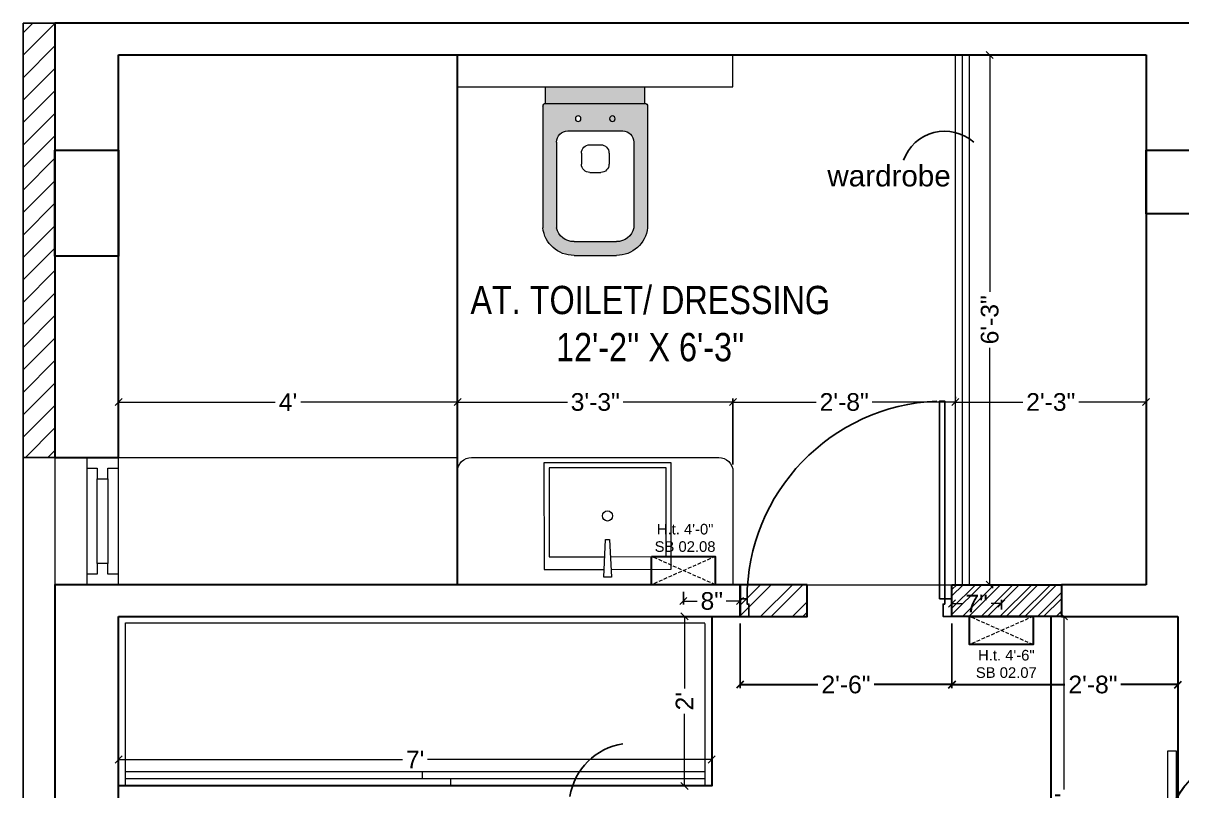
# Model space of a CAD drawing. Header units: millimetres. Extents: x 56222 to 3066687, y -650199 to -121287.
# Drawn here: x 148460.3 to 148624.4, y -177185.2 to -177076.5 of the extents above; entities that cross this region are included whole.
import ezdxf

# ---------------------------------------------------------------- set-up
doc = ezdxf.new("R2010")
doc.units = ezdxf.units.MM
doc.header["$MEASUREMENT"] = 0
doc.header["$PDMODE"] = 35
doc.linetypes.add('DASHED', pattern=[0.75, 0.5, -0.25])
doc.linetypes.add('DASHED2', pattern=[0.375, 0.25, -0.125])
doc.layers.get('Defpoints').update_dxf_attribs({"color": 220})
doc.layers.add('AR DOOR', color=40, linetype='Continuous')
doc.layers.add('AR ELE-5', color=134, linetype='Continuous')
for name, color, linetype, lineweight in [('COLUMN', 1, 'Continuous', 30), ('dim05', 1, 'Continuous', 13), ('el', 7, 'Continuous', 20), ('ELEC-wires', 1, 'DASHED2', 13), ('Electrical', 84, 'Continuous', 30), ('ELEVATION ( SPIRAL STAIR )', 250, 'Continuous', 9), ('FIRST FLOOR', 7, 'Continuous', 9), ('FIRST FLOOR ( DW_RAIL )', 7, 'Continuous', 9), ('FIRST FLOOR ( TEXT )', 7, 'Continuous', 9), ('FIRST FLOOR_( PLine )_', 251, 'Continuous', 30), ('FURNITURE', 32, 'Continuous', 9), ('GROUND FLOOR  ( DIM )', 7, 'Continuous', 9), ('GROUND FLOOR  ( PLINE )', 251, 'Continuous', 30), ('Labelling', 1, 'Continuous', 25), ('wall', 7, 'Continuous', 30), ('XX~SLAB ( BEAM )~ ( DIM )', 7, 'Continuous', 9)]:
    doc.layers.add(name, color=color, linetype=linetype, lineweight=lineweight)
doc.layers.add('XX~SLAB ( PLINE )', color=251, linetype='Continuous', plot=False)
doc.styles.add('Arial', font='arial.ttf')
doc.styles.add('KATHA', font='swissc.ttf')
doc.styles.get("Standard").update_dxf_attribs({"font": 'arial.ttf', "height": 6})
doc.styles.add('style4', font='ARIALN.TTF')
doc.dimstyles.new('ISO-25', dxfattribs={"dimtxt": 2.5, "dimasz": 1, "dimexe": 0.5, "dimexo": 1, "dimtad": 0, "dimdec": 1, "dimlunit": 4, "dimtxsty": 'Standard', "dimblk": 'OBLIQUE', "dimcen": 2.5, "dimclrd": 1, "dimclre": 1, "dimclrt": 5, "dimadec": 0, "dimazin": 0, "dimtfac": 1, "dimtdec": 1, "dimtmove": 0, "dimatfit": 3, "dimfxl": 1, "dimlwd": -1, "dimarcsym": 0})

# ---------------------------------------------------------------- blocks, each defined once
blk = doc.blocks.new('*U255')
for points in [[(0, 0), (0, 1120), (-30, 1120), (-30, 0)], [(40, 0), (0, 0), (0, -30), (-10, -30), (-10, -100), (40, -100)], [(-1160, 0), (-1120, 0), (-1120, -30), (-1110, -30), (-1110, -100), (-1160, -100)]]:
    blk.add_lwpolyline(points, close=True)
at = {"layer": 'AR ELE-5', "linetype": 'ByBlock', "ltscale": 15}
blk.add_arc((1.6, -0.7), 1121.6, 92.37301, 179.96526, dxfattribs=at)
blk = doc.blocks.new('_Oblique')
at = {"layer": 'wall', "color": 0, "lineweight": -2}
blk.add_line((-0.5, -0.5), (0.5, 0.5), dxfattribs=at)
blk = doc.blocks.new('*D450')
at = {"layer": 'Defpoints', "color": 0, "transparency": 16777216}
for p in [(148607.7, -177160.54), (148616.35, -177160.54), (148616.35, -177217.54)]:
    blk.add_point(p, dxfattribs=at)
at = {"layer": 'dim05', "color": 1, "linetype": 'Continuous', "lineweight": -2, "transparency": 16777216}
for p, q in [((148615.35, -177160.54), (148607.2, -177160.54)), ((148615.35, -177217.54), (148607.2, -177217.54))]:
    blk.add_line(p, q, dxfattribs=at)
at = {"layer": 'dim05', "color": 1, "linetype": 'Continuous', "transparency": 16777216}
for p, q in [((148607.7, -177160.54), (148607.7, -177185.04)), ((148607.7, -177217.54), (148607.7, -177193.04))]:
    blk.add_line(p, q, dxfattribs=at)
at = {"layer": 'dim05', "color": 1, "transparency": 16777216}
for p, rotation in [((148607.7, -177160.54), 90), ((148607.7, -177217.54), 270)]:
    blk.add_blockref('_Oblique', p, dxfattribs=dict(at, rotation=rotation))
at = {"layer": 'dim05', "color": 5, "lineweight": 25, "transparency": 16777216, "insert": (148607.7, -177189.04), "char_height": 2.5, "attachment_point": 5, "rotation": 90, "style": 'Arial'}
blk.add_mtext('4\'-9"', dxfattribs=at)
blk = doc.blocks.new('*D452')
at = {"layer": 'Defpoints', "color": 0, "transparency": 16777216}
for p in [(148473.85, -177179.4), (148557.85, -177179.4), (148557.85, -177180.79)]:
    blk.add_point(p, dxfattribs=at)
at = {"layer": 'dim05', "color": 1, "linetype": 'Continuous', "lineweight": -2, "transparency": 16777216}
for p, q in [((148473.85, -177180.4), (148473.85, -177181.29)), ((148557.85, -177180.4), (148557.85, -177181.29))]:
    blk.add_line(p, q, dxfattribs=at)
at = {"layer": 'dim05', "color": 1, "linetype": 'Continuous', "transparency": 16777216}
for p, q in [((148473.85, -177180.79), (148514.08, -177180.79)), ((148557.85, -177180.79), (148517.61, -177180.79))]:
    blk.add_line(p, q, dxfattribs=at)
at = {"layer": 'dim05', "color": 1, "transparency": 16777216, "rotation": 180}
blk.add_blockref('_Oblique', (148473.85, -177180.79), dxfattribs=at)
at = {"layer": 'dim05', "color": 1, "transparency": 16777216}
blk.add_blockref('_Oblique', (148557.85, -177180.79), dxfattribs=at)
at = {"layer": 'dim05', "color": 5, "lineweight": 25, "transparency": 16777216, "insert": (148515.85, -177180.79), "char_height": 2.5, "attachment_point": 5, "style": 'Arial'}
blk.add_mtext("7'", dxfattribs=at)
blk = doc.blocks.new('*D453')
at = {"layer": 'Defpoints', "color": 0, "transparency": 16777216}
for p in [(148553.67, -177160.54), (148553.99, -177160.54), (148553.67, -177184.54)]:
    blk.add_point(p, dxfattribs=at)
at = {"layer": 'dim05', "color": 1, "linetype": 'Continuous', "transparency": 16777216}
for p, q in [((148553.99, -177160.54), (148553.99, -177170.75)), ((148553.99, -177184.54), (148553.99, -177174.34))]:
    blk.add_line(p, q, dxfattribs=at)
at = {"layer": 'dim05', "color": 1, "linetype": 'Continuous', "lineweight": -2, "transparency": 16777216}
for p, q in [((148554.67, -177160.54), (148554.49, -177160.54)), ((148554.67, -177184.54), (148554.49, -177184.54))]:
    blk.add_line(p, q, dxfattribs=at)
at = {"layer": 'dim05', "color": 1, "transparency": 16777216}
for p, rotation in [((148553.99, -177160.54), 90), ((148553.99, -177184.54), 270)]:
    blk.add_blockref('_Oblique', p, dxfattribs=dict(at, rotation=rotation))
at = {"layer": 'dim05', "color": 5, "lineweight": 25, "transparency": 16777216, "insert": (148553.99, -177172.54), "char_height": 2.5, "attachment_point": 5, "rotation": 90, "style": 'Arial'}
blk.add_mtext("2'", dxfattribs=at)
blk = doc.blocks.new('A$C3EC62B37')
at = {"layer": 'FURNITURE', "lineweight": 30, "ltscale": 0.25, "true_color": 0xffffff}
h = blk.add_hatch(color=7, dxfattribs=at)
h.dxf.hatch_style = 1
h.paths.add_polyline_path([(-12.22, 0), (-12.22, 2.35), (-26.26, 2.35), (-26.26, 0)])
h.paths.add_polyline_path([(-26.26, 2.35), (-12.22, 2.35, 0.414214), (-11.83, 2.74), (-11.83, 19.96, 0.388639), (-16.24, 23.87), (-22.38, 23.87, 0.379499), (-26.65, 19.96), (-26.65, 2.74, 0.414214)])
h.paths.add_polyline_path([(-15.35, 6.26), (-23.13, 6.26, -0.414214), (-24.7, 7.83), (-24.7, 19.96, -0.349567), (-22.37, 21.91), (-16.24, 21.91, -0.364948), (-13.78, 19.96), (-13.78, 7.83, -0.414214)], flags=16)
h.paths.add_polyline_path([(-18.46, 8.22), (-20.02, 8.22, -0.414214), (-21.2, 9.39), (-21.2, 10.96, -0.414214), (-20.02, 12.13), (-18.46, 12.13, -0.414214), (-17.28, 10.96), (-17.28, 9.39, -0.414214)], flags=0)
h.paths.add_polyline_path([(-22.06, 4.53, -1), (-21.27, 4.53, -1)], flags=16)
at = {"layer": 'FURNITURE', "color": 0, "linetype": 'ByBlock', "lineweight": -2}
for p, q in [((-22.24, 23.87), (-16.24, 23.87)), ((-22.24, 21.91), (-16.24, 21.91)), ((-26.65, 2.74), (-26.65, 19.96)), ((-24.7, 7.83), (-24.7, 19.96)), ((-13.78, 7.83), (-13.78, 19.96)), ((-11.83, 2.74), (-11.83, 19.96)), ((-20.02, 12.13), (-18.46, 12.13)), ((-21.2, 9.39), (-21.2, 10.96)), ((-17.28, 9.39), (-17.28, 10.96)), ((-20.02, 8.22), (-18.46, 8.22)), ((-23.13, 6.26), (-15.35, 6.26)), ((-26.26, 2.35), (-12.22, 2.35)), ((-26.26, 2.35), (-26.26, 0)), ((-12.22, 2.35), (-12.22, 0)), ((-26.26, 0), (-12.22, 0)), ((-26.26, 0), (-12.22, 0))]:
    blk.add_line(p, q, dxfattribs=at)
for centre in [(-21.66, 4.53), (-16.81, 4.53)]:
    blk.add_circle(centre, 0.391, dxfattribs=at)
for centre, radius, start, end in [((-22.31, 19.5), 4.37, 89.0873, 174.0395), ((-16.17, 19.5), 4.37, 5.9605, 90.9127), ((-22.31, 19.48), 2.44, 88.437, 168.6348), ((-16.17, 19.48), 2.44, 11.3652, 91.563), ((-20.02, 10.96), 1.17, 90, 180), ((-18.46, 10.96), 1.17, 0, 90), ((-20.02, 9.39), 1.17, 180, 270), ((-18.46, 9.39), 1.17, 270, 0), ((-23.13, 7.83), 1.57, 180, 270), ((-15.35, 7.83), 1.57, 270, 0), ((-26.26, 2.74), 0.391, 180, 270), ((-12.22, 2.74), 0.391, 270, 0)]:
    blk.add_arc(centre, radius, start, end, dxfattribs=at)
blk = doc.blocks.new('*D465')
at = {"layer": 'Defpoints', "color": 0, "transparency": 16777216}
for p in [(148521.85, -177127.48), (148560.85, -177130.19), (148560.85, -177140.04)]:
    blk.add_point(p, dxfattribs=at)
at = {"layer": 'dim05', "color": 1, "linetype": 'Continuous', "lineweight": -2, "transparency": 16777216}
for p, q in [((148521.85, -177128.48), (148521.85, -177130.69)), ((148560.85, -177139.04), (148560.85, -177129.69))]:
    blk.add_line(p, q, dxfattribs=at)
at = {"layer": 'dim05', "color": 1, "linetype": 'Continuous', "transparency": 16777216}
for p, q in [((148521.85, -177130.19), (148537.4, -177130.19)), ((148560.85, -177130.19), (148545.29, -177130.19))]:
    blk.add_line(p, q, dxfattribs=at)
at = {"layer": 'dim05', "color": 1, "transparency": 16777216, "rotation": 180}
blk.add_blockref('_Oblique', (148521.85, -177130.19), dxfattribs=at)
at = {"layer": 'dim05', "color": 1, "transparency": 16777216}
blk.add_blockref('_Oblique', (148560.85, -177130.19), dxfattribs=at)
at = {"layer": 'dim05', "color": 5, "lineweight": 25, "transparency": 16777216, "insert": (148541.35, -177130.19), "char_height": 2.5, "attachment_point": 5, "style": 'Arial'}
blk.add_mtext('3\'-3"', dxfattribs=at)
blk = doc.blocks.new('*D466')
at = {"layer": 'Defpoints', "color": 0, "transparency": 16777216}
for p in [(148592.35, -177130.19), (148592.35, -177130.45), (148560.85, -177140.04)]:
    blk.add_point(p, dxfattribs=at)
at = {"layer": 'dim05', "color": 1, "linetype": 'Continuous', "lineweight": -2, "transparency": 16777216}
for p, q in [((148560.85, -177139.04), (148560.85, -177129.69)), ((148592.35, -177129.45), (148592.35, -177129.69))]:
    blk.add_line(p, q, dxfattribs=at)
at = {"layer": 'dim05', "color": 1, "linetype": 'Continuous', "transparency": 16777216}
for p, q in [((148560.85, -177130.19), (148572.63, -177130.19)), ((148592.35, -177130.19), (148580.57, -177130.19))]:
    blk.add_line(p, q, dxfattribs=at)
at = {"layer": 'dim05', "color": 1, "transparency": 16777216, "rotation": 180}
blk.add_blockref('_Oblique', (148560.85, -177130.19), dxfattribs=at)
at = {"layer": 'dim05', "color": 1, "transparency": 16777216}
blk.add_blockref('_Oblique', (148592.35, -177130.19), dxfattribs=at)
at = {"layer": 'dim05', "color": 5, "lineweight": 25, "transparency": 16777216, "insert": (148576.6, -177130.19), "char_height": 2.5, "attachment_point": 5, "style": 'Arial'}
blk.add_mtext('2\'-8"', dxfattribs=at)
blk = doc.blocks.new('*D467')
at = {"layer": 'Defpoints', "color": 0, "transparency": 16777216}
for p in [(148592.35, -177130.45), (148619.35, -177130.19), (148619.35, -177130.45)]:
    blk.add_point(p, dxfattribs=at)
at = {"layer": 'dim05', "color": 1, "linetype": 'Continuous', "lineweight": -2, "transparency": 16777216}
for p, q in [((148592.35, -177129.45), (148592.35, -177129.69)), ((148619.35, -177129.45), (148619.35, -177129.69))]:
    blk.add_line(p, q, dxfattribs=at)
at = {"layer": 'dim05', "color": 1, "linetype": 'Continuous', "transparency": 16777216}
for p, q in [((148592.35, -177130.19), (148601.88, -177130.19)), ((148619.35, -177130.19), (148609.82, -177130.19))]:
    blk.add_line(p, q, dxfattribs=at)
at = {"layer": 'dim05', "color": 1, "transparency": 16777216, "rotation": 180}
blk.add_blockref('_Oblique', (148592.35, -177130.19), dxfattribs=at)
at = {"layer": 'dim05', "color": 1, "transparency": 16777216}
blk.add_blockref('_Oblique', (148619.35, -177130.19), dxfattribs=at)
at = {"layer": 'dim05', "color": 5, "lineweight": 25, "transparency": 16777216, "insert": (148605.85, -177130.19), "char_height": 2.5, "attachment_point": 5, "style": 'Arial'}
blk.add_mtext('2\'-3"', dxfattribs=at)
blk = doc.blocks.new('*D468')
at = {"layer": 'Defpoints', "color": 0, "transparency": 16777216}
for p in [(148597.21, -177081.04), (148598.48, -177081.04), (148598.1, -177156.04)]:
    blk.add_point(p, dxfattribs=at)
at = {"layer": 'dim05', "color": 1, "linetype": 'Continuous', "lineweight": -2, "transparency": 16777216}
for p, q in [((148597.48, -177081.04), (148596.71, -177081.04)), ((148597.1, -177156.04), (148596.71, -177156.04))]:
    blk.add_line(p, q, dxfattribs=at)
at = {"layer": 'dim05', "color": 1, "linetype": 'Continuous', "transparency": 16777216}
for p, q in [((148597.21, -177081.04), (148597.21, -177114.59)), ((148597.21, -177156.04), (148597.21, -177122.5))]:
    blk.add_line(p, q, dxfattribs=at)
at = {"layer": 'dim05', "color": 1, "transparency": 16777216}
for p, rotation in [((148597.21, -177081.04), 90), ((148597.21, -177156.04), 270)]:
    blk.add_blockref('_Oblique', p, dxfattribs=dict(at, rotation=rotation))
at = {"layer": 'dim05', "color": 5, "lineweight": 25, "transparency": 16777216, "insert": (148597.21, -177118.54), "char_height": 2.5, "attachment_point": 5, "rotation": 90, "style": 'Arial'}
blk.add_mtext('6\'-3"', dxfattribs=at)
blk = doc.blocks.new('*D469')
at = {"layer": 'Defpoints', "color": 0, "transparency": 16777216}
for p in [(148473.85, -177130.19), (148473.85, -177133.36), (148521.85, -177133.36)]:
    blk.add_point(p, dxfattribs=at)
at = {"layer": 'dim05', "color": 1, "linetype": 'Continuous', "lineweight": -2, "transparency": 16777216}
for p, q in [((148473.85, -177132.36), (148473.85, -177129.69)), ((148521.85, -177132.36), (148521.85, -177129.69))]:
    blk.add_line(p, q, dxfattribs=at)
at = {"layer": 'dim05', "color": 1, "linetype": 'Continuous', "transparency": 16777216}
for p, q in [((148473.85, -177130.19), (148496.02, -177130.19)), ((148521.85, -177130.19), (148499.67, -177130.19))]:
    blk.add_line(p, q, dxfattribs=at)
at = {"layer": 'dim05', "color": 1, "transparency": 16777216, "rotation": 180}
blk.add_blockref('_Oblique', (148473.85, -177130.19), dxfattribs=at)
at = {"layer": 'dim05', "color": 1, "transparency": 16777216}
blk.add_blockref('_Oblique', (148521.85, -177130.19), dxfattribs=at)
at = {"layer": 'dim05', "color": 5, "lineweight": 25, "transparency": 16777216, "insert": (148497.85, -177130.19), "char_height": 2.5, "attachment_point": 5, "style": 'Arial'}
blk.add_mtext("4'", dxfattribs=at)
blk = doc.blocks.new('*D513')
at = {"layer": 'Defpoints', "color": 0, "transparency": 16777216}
for p in [(148561.85, -177160.54), (148591.85, -177160.54), (148591.85, -177170.19)]:
    blk.add_point(p, dxfattribs=at)
at = {"layer": 'dim05', "color": 5, "linetype": 'Continuous', "lineweight": -2, "transparency": 16777216}
for p, q in [((148561.85, -177161.54), (148561.85, -177170.69)), ((148591.85, -177161.54), (148591.85, -177170.69))]:
    blk.add_line(p, q, dxfattribs=at)
at = {"layer": 'dim05', "color": 5, "linetype": 'Continuous', "lineweight": 30, "transparency": 16777216}
for p, q in [((148561.85, -177170.19), (148572.88, -177170.19)), ((148591.85, -177170.19), (148580.82, -177170.19))]:
    blk.add_line(p, q, dxfattribs=at)
at = {"layer": 'dim05', "color": 5, "lineweight": 30, "transparency": 16777216, "rotation": 180}
blk.add_blockref('_Oblique', (148561.85, -177170.19), dxfattribs=at)
at = {"layer": 'dim05', "color": 5, "lineweight": 30, "transparency": 16777216}
blk.add_blockref('_Oblique', (148591.85, -177170.19), dxfattribs=at)
at = {"layer": 'dim05', "color": 5, "lineweight": 30, "transparency": 16777216, "insert": (148576.85, -177170.19), "char_height": 2.5, "attachment_point": 5, "style": 'Arial'}
blk.add_mtext('2\'-6"', dxfattribs=at)
blk = doc.blocks.new('*D514')
at = {"layer": 'Defpoints', "color": 0, "transparency": 16777216}
for p in [(148591.85, -177160.54), (148623.85, -177160.54), (148623.85, -177170.19)]:
    blk.add_point(p, dxfattribs=at)
at = {"layer": 'dim05', "color": 5, "linetype": 'Continuous', "lineweight": -2, "transparency": 16777216}
for p, q in [((148591.85, -177161.54), (148591.85, -177170.69)), ((148623.85, -177161.54), (148623.85, -177170.69))]:
    blk.add_line(p, q, dxfattribs=at)
at = {"layer": 'dim05', "color": 5, "linetype": 'Continuous', "lineweight": 30, "transparency": 16777216}
for p, q in [((148591.85, -177170.19), (148607.85, -177170.19)), ((148623.85, -177170.19), (148615.79, -177170.19))]:
    blk.add_line(p, q, dxfattribs=at)
at = {"layer": 'dim05', "color": 5, "lineweight": 30, "transparency": 16777216, "rotation": 180}
blk.add_blockref('_Oblique', (148591.85, -177170.19), dxfattribs=at)
at = {"layer": 'dim05', "color": 5, "lineweight": 30, "transparency": 16777216}
blk.add_blockref('_Oblique', (148623.85, -177170.19), dxfattribs=at)
at = {"layer": 'dim05', "color": 5, "lineweight": 30, "transparency": 16777216, "insert": (148611.82, -177170.19), "char_height": 2.5, "attachment_point": 5, "style": 'Arial'}
blk.add_mtext('2\'-8"', dxfattribs=at)
blk = doc.blocks.new('6616')
at = {"color": 242, "linetype": 'DASHED', "true_color": 0xcd2027}
for p, q in [((386784.79, -36915.77), (386775.78, -36911.78)), ((386784.79, -36911.78), (386775.78, -36915.77))]:
    blk.add_line(p, q, dxfattribs=at)
at = {"layer": 'ELEC-wires', "color": 5, "linetype": 'ByBlock', "lineweight": 30, "ltscale": 4}
blk.add_lwpolyline([(386775.78, -36911.78), (386784.79, -36911.78), (386784.79, -36915.77), (386775.78, -36915.77)], close=True, dxfattribs=at)
blk = doc.blocks.new('*D823')
at = {"layer": 'Defpoints', "color": 0, "transparency": 16777216}
for p in [(148598.85, -177158.71), (148591.85, -177160.54), (148598.85, -177160.54)]:
    blk.add_point(p, dxfattribs=at)
at = {"layer": 'dim05', "color": 1, "linetype": 'Continuous', "lineweight": -2, "transparency": 16777216}
for p, q in [((148591.85, -177159.54), (148591.85, -177158.21)), ((148598.85, -177159.54), (148598.85, -177158.21))]:
    blk.add_line(p, q, dxfattribs=at)
at = {"layer": 'dim05', "color": 1, "linetype": 'Continuous', "transparency": 16777216}
for p, q in [((148591.85, -177158.71), (148593.3, -177158.71)), ((148598.85, -177158.71), (148597.4, -177158.71))]:
    blk.add_line(p, q, dxfattribs=at)
at = {"layer": 'dim05', "color": 1, "transparency": 16777216, "rotation": 180}
blk.add_blockref('_Oblique', (148591.85, -177158.71), dxfattribs=at)
at = {"layer": 'dim05', "color": 1, "transparency": 16777216}
blk.add_blockref('_Oblique', (148598.85, -177158.71), dxfattribs=at)
at = {"layer": 'dim05', "color": 5, "lineweight": 25, "transparency": 16777216, "insert": (148595.35, -177158.71), "char_height": 2.5, "attachment_point": 5, "style": 'Arial'}
blk.add_mtext('7"', dxfattribs=at)
blk = doc.blocks.new('*D824')
at = {"layer": 'Defpoints', "color": 0, "transparency": 16777216}
for p in [(148553.84, -177156.04), (148561.85, -177156.04), (148553.84, -177158.36)]:
    blk.add_point(p, dxfattribs=at)
at = {"layer": 'dim05', "color": 1, "linetype": 'Continuous', "lineweight": -2, "transparency": 16777216}
for p, q in [((148553.84, -177157.04), (148553.84, -177158.86)), ((148561.85, -177157.04), (148561.85, -177158.86))]:
    blk.add_line(p, q, dxfattribs=at)
at = {"layer": 'dim05', "color": 1, "linetype": 'Continuous', "transparency": 16777216}
for p, q in [((148553.84, -177158.36), (148555.78, -177158.36)), ((148561.85, -177158.36), (148559.91, -177158.36))]:
    blk.add_line(p, q, dxfattribs=at)
at = {"layer": 'dim05', "color": 1, "transparency": 16777216, "rotation": 180}
blk.add_blockref('_Oblique', (148553.84, -177158.36), dxfattribs=at)
at = {"layer": 'dim05', "color": 1, "transparency": 16777216}
blk.add_blockref('_Oblique', (148561.85, -177158.36), dxfattribs=at)
at = {"layer": 'dim05', "color": 5, "lineweight": 25, "transparency": 16777216, "insert": (148557.85, -177158.36), "char_height": 2.5, "attachment_point": 5, "style": 'Arial'}
blk.add_mtext('8"', dxfattribs=at)

msp = doc.modelspace()

# ---------------------------------------------------------------- hatches: boundary and pattern name
at = {"layer": 'ELEVATION ( SPIRAL STAIR )', "lineweight": 5}
h = msp.add_hatch(dxfattribs=at)
h.set_pattern_fill('ANSI32', color=2, scale=8.479723)
h.set_pattern_definition([(45, (-603.2962, 0), (-2.24852616, 2.24852616), []), (45, (-601.7972, 0), (-2.24852616, 2.24852616), [])])
h.paths.add_polyline_path([(148571.3473, -177156.0427), (148562.92, -177156.0427, 0.01815167), (148562.8473, -177158.0767), (148562.8473, -177158.7927), (148563.0973, -177158.7927), (148563.0973, -177160.5427), (148571.3473, -177160.5427)])
h.paths.add_polyline_path([(148562.92, -177156.0427), (148561.8473, -177156.0427), (148561.8473, -177158.0427), (148562.8473, -177158.0427, -0.01784844)])
h.paths.add_polyline_path([(148563.0973, -177158.7927), (148562.8473, -177158.7927), (148562.8473, -177158.0427), (148561.8473, -177158.0427), (148561.8473, -177160.5427), (148563.0973, -177160.5427)])
at = {"layer": 'GROUND FLOOR  ( DIM )'}
h = msp.add_hatch(dxfattribs=at)
h.set_pattern_fill('ANSI31', color=256, scale=18, style=0)
h.set_pattern_definition([(45, (10196.9856, -9842.4934), (-1.590990258, 1.590990258), [])])
h.paths.add_polyline_path([(148460.3473, -177076.5427), (148464.8473, -177076.5427), (148464.8473, -177138.0427), (148460.3473, -177138.0427)])
at = {"layer": 'GROUND FLOOR  ( PLINE )', "lineweight": 5}
h = msp.add_hatch(dxfattribs=at)
h.set_pattern_fill('ANSI32', color=3, scale=5)
h.set_pattern_definition([(45, (-603.2962, 0), (-1.325825215, 1.325825215), []), (45, (-602.4123, 0), (-1.325825215, 1.325825215), [])])
h.paths.add_polyline_path([(148607.3473, -177156.0427), (148591.8473, -177156.0427), (148591.8473, -177160.5427), (148607.3473, -177160.5427)])

# ---------------------------------------------------------------- linework, layer by layer
at = {"layer": 'COLUMN'}
for points in [[(148464.8473, -177094.5427), (148473.8473, -177094.5427), (148473.8473, -177109.5427), (148464.8473, -177109.5427)], [(148619.3473, -177094.5427), (148628.3473, -177094.5427), (148628.3473, -177103.5427), (148619.3473, -177103.5427)]]:
    msp.add_lwpolyline(points, close=True, dxfattribs=at)
at = {"layer": 'ELEVATION ( SPIRAL STAIR )', "color": 2, "lineweight": 30}
msp.add_lwpolyline([(148571.3473, -177156.0427), (148561.8473, -177156.0427), (148561.8473, -177160.5427), (148571.3473, -177160.5427)], close=True, dxfattribs=at)
at = {"layer": 'ELEVATION ( SPIRAL STAIR )', "color": 5}
msp.add_lwpolyline([(148622.4468, -177179.5835), (148623.5973, -177179.5835), (148623.5973, -177211.5427), (148622.4468, -177211.5427)], close=True, dxfattribs=at)
at = {"layer": 'FIRST FLOOR'}
for p, q in [((148464.8473, -177076.5427), (148464.8473, -177387.0427)), ((148464.8473, -177076.5427), (148865.3473, -177076.5427)), ((148473.8473, -177156.0427), (148473.8473, -177081.0427)), ((148473.8473, -177081.0427), (148619.3473, -177081.0427)), ((148619.3473, -177156.0427), (148619.3473, -177081.0427)), ((148464.8473, -177138.0427), (148473.8473, -177138.0427)), ((148464.8473, -177156.0427), (148619.3473, -177156.0427)), ((148561.8473, -177160.5427), (148561.8473, -177156.0427)), ((148607.3473, -177160.5427), (148607.3473, -177156.0427)), ((148473.8473, -177346.5427), (148473.8473, -177160.5427)), ((148473.8473, -177160.5427), (148561.8473, -177160.5427)), ((148591.8473, -177160.5427), (148623.8473, -177160.5427)), ((148623.8473, -177160.5427), (148623.8473, -177237.0427))]:
    msp.add_line(p, q, dxfattribs=at)
at = {"layer": 'FIRST FLOOR', "ltscale": 0.7}
msp.add_lwpolyline([(148623.8473, -177387.0427), (148623.8473, -177423.0427), (148460.3473, -177423.0427), (148460.3473, -177076.5427), (148464.8473, -177076.5427)], dxfattribs=at)
at = {"layer": 'FIRST FLOOR ( DW_RAIL )'}
msp.add_lwpolyline([(148469.3473, -177138.0427), (148469.3473, -177139.5427), (148470.8473, -177139.5427), (148470.8473, -177141.0427), (148472.3473, -177141.0427), (148472.3473, -177153.0427), (148470.8473, -177153.0427), (148470.8473, -177154.5427), (148469.3473, -177154.5427), (148469.3473, -177156.0427), (148473.8473, -177156.0427), (148473.8473, -177154.5427), (148472.3473, -177154.5427), (148472.3473, -177153.0427), (148470.8473, -177153.0427), (148470.8473, -177141.0427), (148472.3473, -177141.0427), (148472.3473, -177139.5427), (148473.8473, -177139.5427), (148473.8473, -177138.0427), (148469.3473, -177138.0427), (148469.3473, -177156.0427), (148473.8473, -177156.0427), (148473.8473, -177138.0427)], close=True, dxfattribs=at)
at = {"layer": 'FIRST FLOOR_( PLine )_'}
for p, q in [((148628.3473, -177076.5427), (148464.8473, -177076.5427)), ((148464.8473, -177076.5427), (148464.8473, -177138.0427)), ((148473.8473, -177081.0427), (148619.3473, -177081.0427)), ((148473.8473, -177138.0427), (148473.8473, -177081.0427)), ((148619.3473, -177081.0427), (148619.3473, -177156.0427)), ((148464.8473, -177138.0427), (148473.8473, -177138.0427)), ((148619.3473, -177156.0427), (148607.3473, -177156.0427)), ((148607.3473, -177156.0427), (148607.3473, -177160.5427)), ((148607.3473, -177160.5427), (148623.8473, -177160.5427)), ((148623.8473, -177160.5427), (148623.8473, -177237.0427))]:
    msp.add_line(p, q, dxfattribs=at)
for points in [[(148473.8473, -177160.5427), (148561.8473, -177160.5427), (148561.8473, -177156.0427), (148464.8473, -177156.0427), (148464.8473, -177160.5427)], [(148464.8473, -177160.5427), (148464.8473, -177319.5427), (148473.8473, -177319.5427), (148473.8473, -177160.5427)]]:
    msp.add_lwpolyline(points, dxfattribs=at)
at = {"layer": 'FURNITURE', "color": 5, "lineweight": 30, "ltscale": 10000}
msp.add_line((148521.8473, -177156.0427), (148521.8473, -177081.0427), dxfattribs=at)
at = {"layer": 'FURNITURE'}
for p, q in [((148592.3473, -177156.0427), (148592.3473, -177081.0427)), ((148593.3473, -177156.0427), (148593.3473, -177081.0427)), ((148594.3473, -177156.0427), (148594.3473, -177081.0427)), ((148474.8473, -177161.447), (148556.8473, -177161.447)), ((148474.8473, -177184.447), (148474.8473, -177161.447)), ((148556.8473, -177161.5427), (148556.8473, -177184.5427)), ((148556.8473, -177182.5427), (148474.8473, -177182.5427)), ((148516.8473, -177182.5427), (148516.8473, -177183.5427)), ((148556.8473, -177183.5427), (148474.8473, -177183.5427)), ((148520.8473, -177183.5427), (148520.8473, -177184.5427))]:
    msp.add_line(p, q, dxfattribs=at)
at = {"layer": 'FURNITURE', "lineweight": 30}
msp.add_line((148605.8473, -177160.5427), (148605.8473, -177214.5427), dxfattribs=at)
at = {"layer": 'FURNITURE'}
for points in [[(148560.8473, -177085.5427), (148560.8473, -177081.0427), (148521.8473, -177081.0427), (148521.8473, -177085.5427)], [(148521.8473, -177138.0427), (148521.8473, -177156.0427), (148473.8473, -177156.0427), (148473.8473, -177138.0427)], [(148542.8117, -177149.6597), (148543.3833, -177149.6594), (148543.6411, -177154.9561), (148542.5609, -177154.9569)]]:
    msp.add_lwpolyline(points, close=True, dxfattribs=at)
msp.add_lwpolyline([(148560.8473, -177156.0427), (148521.8473, -177156.0427), (148521.8473, -177140.0369, -0.41421322), (148523.8473, -177138.0369), (148558.8473, -177138.0369, -0.4142139), (148560.8473, -177140.0369)], format="xyb", close=True, dxfattribs=at)
for points in [[(148543.5886, -177153.8759), (148552.0996, -177153.8615), (148552.0908, -177138.7675), (148534.0909, -177138.7882), (148534.0996, -177153.8821), (148542.612, -177153.8766)], [(148543.5009, -177152.0756), (148551.3782, -177152.0615), (148551.3712, -177139.4882), (148534.8115, -177139.5078), (148534.8186, -177152.0812), (148542.6973, -177152.0761)]]:
    msp.add_lwpolyline(points, dxfattribs=at)
at = {"layer": 'FURNITURE', "lineweight": 30}
msp.add_lwpolyline([(148473.8473, -177160.5427), (148557.8473, -177160.5427), (148557.8473, -177184.5427), (148473.8473, -177184.5427)], close=True, dxfattribs=at)
at = {"layer": 'FURNITURE'}
msp.add_circle((148543.0952, -177146.3145), 0.7202, dxfattribs=at)
at = {"layer": 'GROUND FLOOR  ( DIM )'}
msp.add_lwpolyline([(148464.8473, -177076.5427), (148460.3473, -177076.5427), (148460.3473, -177138.0427), (148473.8473, -177138.0427)], dxfattribs=at)
msp.add_lwpolyline([(148460.3473, -177076.5427), (148464.8473, -177076.5427), (148464.8473, -177138.0427), (148460.3473, -177138.0427)], close=True, dxfattribs=at)
at = {"layer": 'GROUND FLOOR  ( PLINE )', "color": 3}
msp.add_lwpolyline([(148591.8473, -177156.0427), (148607.3473, -177156.0427), (148607.3473, -177160.5427), (148591.8473, -177160.5427)], close=True, dxfattribs=at)
at = {"layer": 'Labelling', "color": 1}
for centre, radius, start, end in [((148590.8364, -177098.0436, -0.0006), 6.1994, 48.584745, 160.114746), ((148546.561, -177187.3769, -0.0006), 8.8915, 98.354103, 171.276609)]:
    msp.add_arc(centre, radius, start, end, dxfattribs=at)
at = {"layer": 'XX~SLAB ( BEAM )~ ( DIM )', "color": 242, "lineweight": 30, "true_color": 0xcd2027}
msp.add_circle((148632.5481, -177190.9761), 10.0406, dxfattribs=at)
at = {"layer": 'XX~SLAB ( PLINE )'}
msp.add_lwpolyline([(148460.3473, -177076.5427), (148865.3473, -177076.5426), (148865.3474, -177387.0427), (148856.3473, -177387.0427), (148836.5427, -177387.0427), (148796.2055, -177387.0427), (148770.8473, -177387.0427), (148628.3473, -177387.0427), (148628.3473, -177423.0427), (148460.3473, -177423.0427)], close=True, dxfattribs=at)

# ---------------------------------------------------------------- block references
at = {"layer": 'AR DOOR', "linetype": 'ByBlock', "lineweight": -2, "extrusion": (0, 0, -1), "xscale": -0.02500000000004329, "yscale": 0.02500000000004329, "zscale": -0.02500000000004329}
msp.add_blockref('*U255', (-148590.8473, -177158.0427), dxfattribs=at)
at = {"layer": 'el', "color": 1}
for p in [(-238226.4435, -140240.272), (-238181.4399, -140248.7589)]:
    msp.add_blockref('6616', p, dxfattribs=at)
at = {"layer": 'FURNITURE', "xscale": -1, "rotation": 180}
msp.add_blockref('A$C3EC62B37', (148560.5863, -177085.5427), dxfattribs=at)

# ---------------------------------------------------------------- texts
at = {"layer": 'Electrical', "color": 240, "true_color": 0xed1f24, "transparency": 33554687}
for s, p in [('H.t. 4\'-0"', (148550.0696, -177148.9312)), ('H.t. 4\'-6"', (148595.5541, -177166.7754))]:
    msp.add_text(s, height=1.5, dxfattribs=at).set_placement(p)
at = {"layer": 'Electrical', "color": 5, "transparency": 33554687}
for s, p in [('SB 02.08', (148549.7574, -177151.3937)), ('SB 02.07', (148595.2419, -177169.2379))]:
    msp.add_text(s, height=1.5, dxfattribs=at).set_placement(p)
at = {"layer": 'FIRST FLOOR ( TEXT )', "insert": (148549.1353, -177119.0986), "char_height": 4, "attachment_point": 5, "style": 'KATHA'}
msp.add_mtext("AT. TOILET/ DRESSING\\P12'-2'' X 6'-3''", dxfattribs=at)
at = {"layer": 'Labelling', "color": 1, "insert": (148582.9512, -177098.174, -0.0704), "char_height": 3, "width": 33.454272, "attachment_point": 5, "style": 'style4'}
msp.add_mtext('\\A1;{\\fArial|b0|i0|c0|p34;wardrobe}', dxfattribs=at)

# ---------------------------------------------------------------- dimensions: what is measured, and where the dimension line sits
at = {"layer": 'dim05', "color": 27, "lineweight": 25, "true_color": 0x7d5120}
for base, p1, p2, picture, middle in [((148597.2061, -177081.0427), (148598.0969, -177156.0427), (148598.4798, -177081.0427), '*D468', (148597.2061, -177118.5427)), ((148553.9873, -177160.5427), (148553.6708, -177184.5427), (148553.6708, -177160.5427), '*D453', (148553.9873, -177172.5427)), ((148607.696, -177160.5427), (148616.3473, -177217.5427), (148616.3473, -177160.5427), '*D450', (148607.696, -177189.0427))]:
    dim = msp.add_linear_dim(base=base, p1=p1, p2=p2, angle=90, dimstyle='ISO-25', override={"dimdec": 0, "dimtxsty": 'Arial'}, dxfattribs=at)
    dim.commit()
    dim.dimension.update_dxf_attribs({"geometry": picture, "text_midpoint": middle})
for base, p1, p2, override, picture, middle in [((148560.8473, -177130.1887), (148521.8473, -177127.4806), (148560.8473, -177140.0369), {"dimdec": 0, "dimtxsty": 'Arial'}, '*D465', (148541.3473, -177130.1887)), ((148473.8473, -177130.1887), (148521.8473, -177133.3634), (148473.8473, -177133.3634), {"dimdec": 0, "dimtxsty": 'Arial'}, '*D469', (148497.8473, -177130.1887)), ((148592.3473399894, -177130.188729261), (148560.8473399895, -177140.0368585723), (148592.3473399894, -177130.4502930327), {"dimdec": 0, "dimtxsty": 'Arial'}, '*D466', (148576.5973399894, -177130.188729261)), ((148619.3473, -177130.1887), (148592.3473, -177130.4503), (148619.3473, -177130.4503), {"dimdec": 0, "dimtxsty": 'Arial'}, '*D467', (148605.8473, -177130.1887)), ((148553.8438, -177158.3613), (148561.8473, -177156.0427), (148553.8438, -177156.0427), {"dimtxsty": 'Arial'}, '*D824', (148557.8456, -177158.3613)), ((148598.8473, -177158.71), (148591.8473, -177160.5427), (148598.8473, -177160.5427), {"dimtxsty": 'Arial'}, '*D823', (148595.3473, -177158.71)), ((148557.8473, -177180.7938), (148473.8473, -177179.4016), (148557.8473, -177179.4016), {"dimdec": 0, "dimtxsty": 'Arial'}, '*D452', (148515.8473, -177180.7938))]:
    dim = msp.add_linear_dim(base=base, p1=p1, p2=p2, dimstyle='ISO-25', override=override, dxfattribs=at)
    dim.commit()
    dim.dimension.update_dxf_attribs({"geometry": picture, "text_midpoint": middle})
at = {"layer": 'dim05', "color": 27, "lineweight": 30, "true_color": 0x7d5120}
dim = msp.add_linear_dim(base=(148591.8473, -177170.1875), p1=(148561.8473, -177160.5427), p2=(148591.8473, -177160.5427), dimstyle='ISO-25', override={"dimtxsty": 'Arial', "dimclrd": 5, "dimclre": 5, "dimlwd": 30}, dxfattribs=at)
dim.commit()
dim.dimension.update_dxf_attribs({"geometry": '*D513', "text_midpoint": (148576.8473, -177170.1875)})
dim = msp.add_linear_dim(base=(148623.8473, -177170.1875), p1=(148591.8473, -177160.5427), p2=(148623.8473, -177160.5427), dimstyle='ISO-25', override={"dimtxsty": 'Arial', "dimclrd": 5, "dimclre": 5, "dimlwd": 30}, dxfattribs=at)
dim.commit()
dim.dimension.update_dxf_attribs({"geometry": '*D514', "text_midpoint": (148611.8165, -177170.1875), "dimtype": 160})

doc.saveas('drawing.dxf')
